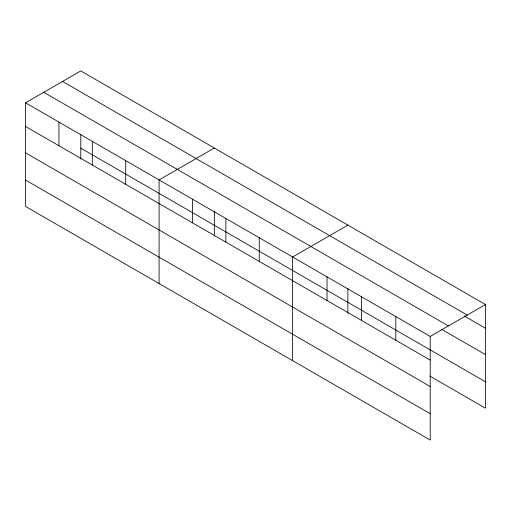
<?xml version="1.0" encoding="UTF-8"?>
<svg xmlns="http://www.w3.org/2000/svg" width="511" height="511" viewBox="0 0 511 511"><rect width="100%" height="100%" fill="white"/><g stroke="black" fill="none" stroke-linecap="round" stroke-linejoin="round"><path stroke-width="0.77" d="M430.211 386.488L430.211 336.442L25.55 102.813L25.55 206.45L430.211 440.08L430.211 386.488L25.55 152.859M429.725 376.013L485.45 408.187L485.45 304.55L80.789 70.92L25.55 102.813M214.326 148.024L159.087 179.91L159.087 283.548M347.863 225.121L292.624 257.007L292.624 360.645M430.211 336.442L485.45 304.55M62.559 81.447L467.22 315.076M464.122 315.894L485.45 328.209M43.78 92.293L448.441 325.922M441.421 329.18L485.45 354.602M80.789 148.164L485.45 381.794M25.55 126.473L430.211 360.095M25.55 180.057L430.211 413.686M395.814 316.584L395.814 340.243M361.418 296.725L361.418 320.384M347.863 288.376L347.863 313.224M327.021 276.866L327.021 300.525M259.243 237.736L259.243 261.389M225.856 218.459L225.856 242.118M214.326 211.273L214.326 236.127M192.475 199.188L192.475 222.841M125.706 160.639L125.706 184.292M92.319 141.362L92.319 165.021M80.789 134.176L80.789 159.03M58.937 122.091L58.937 145.744"/></g></svg>
